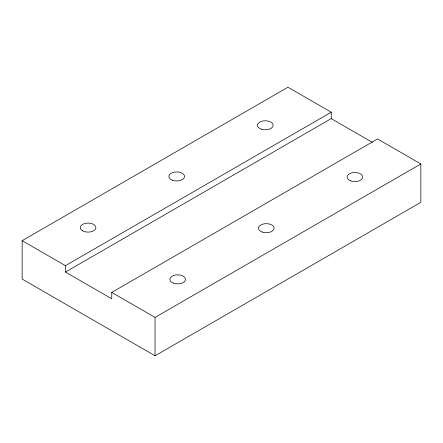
<?xml version="1.0" encoding="UTF-8"?>
<svg xmlns="http://www.w3.org/2000/svg" width="443" height="443" viewBox="0 0 443 443"><rect width="100%" height="100%" fill="white"/><g stroke="black" fill="none" stroke-linecap="round" stroke-linejoin="round"><path stroke-width="0.66" d="M65.442 272.068L111.758 298.809L111.758 292.419L377.558 138.958L420.85 163.954L420.85 202.318L155.05 355.779L22.15 279.046L22.15 240.682L287.95 87.221L331.242 112.217L331.242 118.613L65.442 272.068L65.442 265.678L331.242 112.217M111.758 292.419L155.05 317.409L420.85 163.954M331.242 118.613L372.214 142.269M22.15 240.682L65.442 265.678M155.05 317.409L155.05 355.779M261.381 129.212A7.83 4.519 0 0 0 273.126 125.297A7.83 4.519 0 0 0 261.381 121.382A7.83 4.519 0 0 0 261.381 129.212M172.781 180.367A7.83 4.519 0 0 0 184.526 176.452A7.83 4.519 0 0 0 172.781 172.532A7.83 4.519 0 0 0 172.781 180.367M82.559 230.797A7.83 4.519 0 0 0 95.66 228.771A7.83 4.519 0 0 0 86.069 223.233A7.83 4.519 0 0 0 82.559 230.797M350.989 180.949A7.83 4.519 0 0 0 362.734 177.034A7.83 4.519 0 0 0 350.989 173.119A7.83 4.519 0 0 0 350.989 180.949M262.389 232.099A7.83 4.519 0 0 0 274.134 228.184A7.83 4.519 0 0 0 262.389 224.269A7.83 4.519 0 0 0 262.389 232.099M173.789 283.254A7.83 4.519 0 0 0 185.534 279.339A7.83 4.519 0 0 0 173.789 275.424A7.83 4.519 0 0 0 173.789 283.254"/></g></svg>
